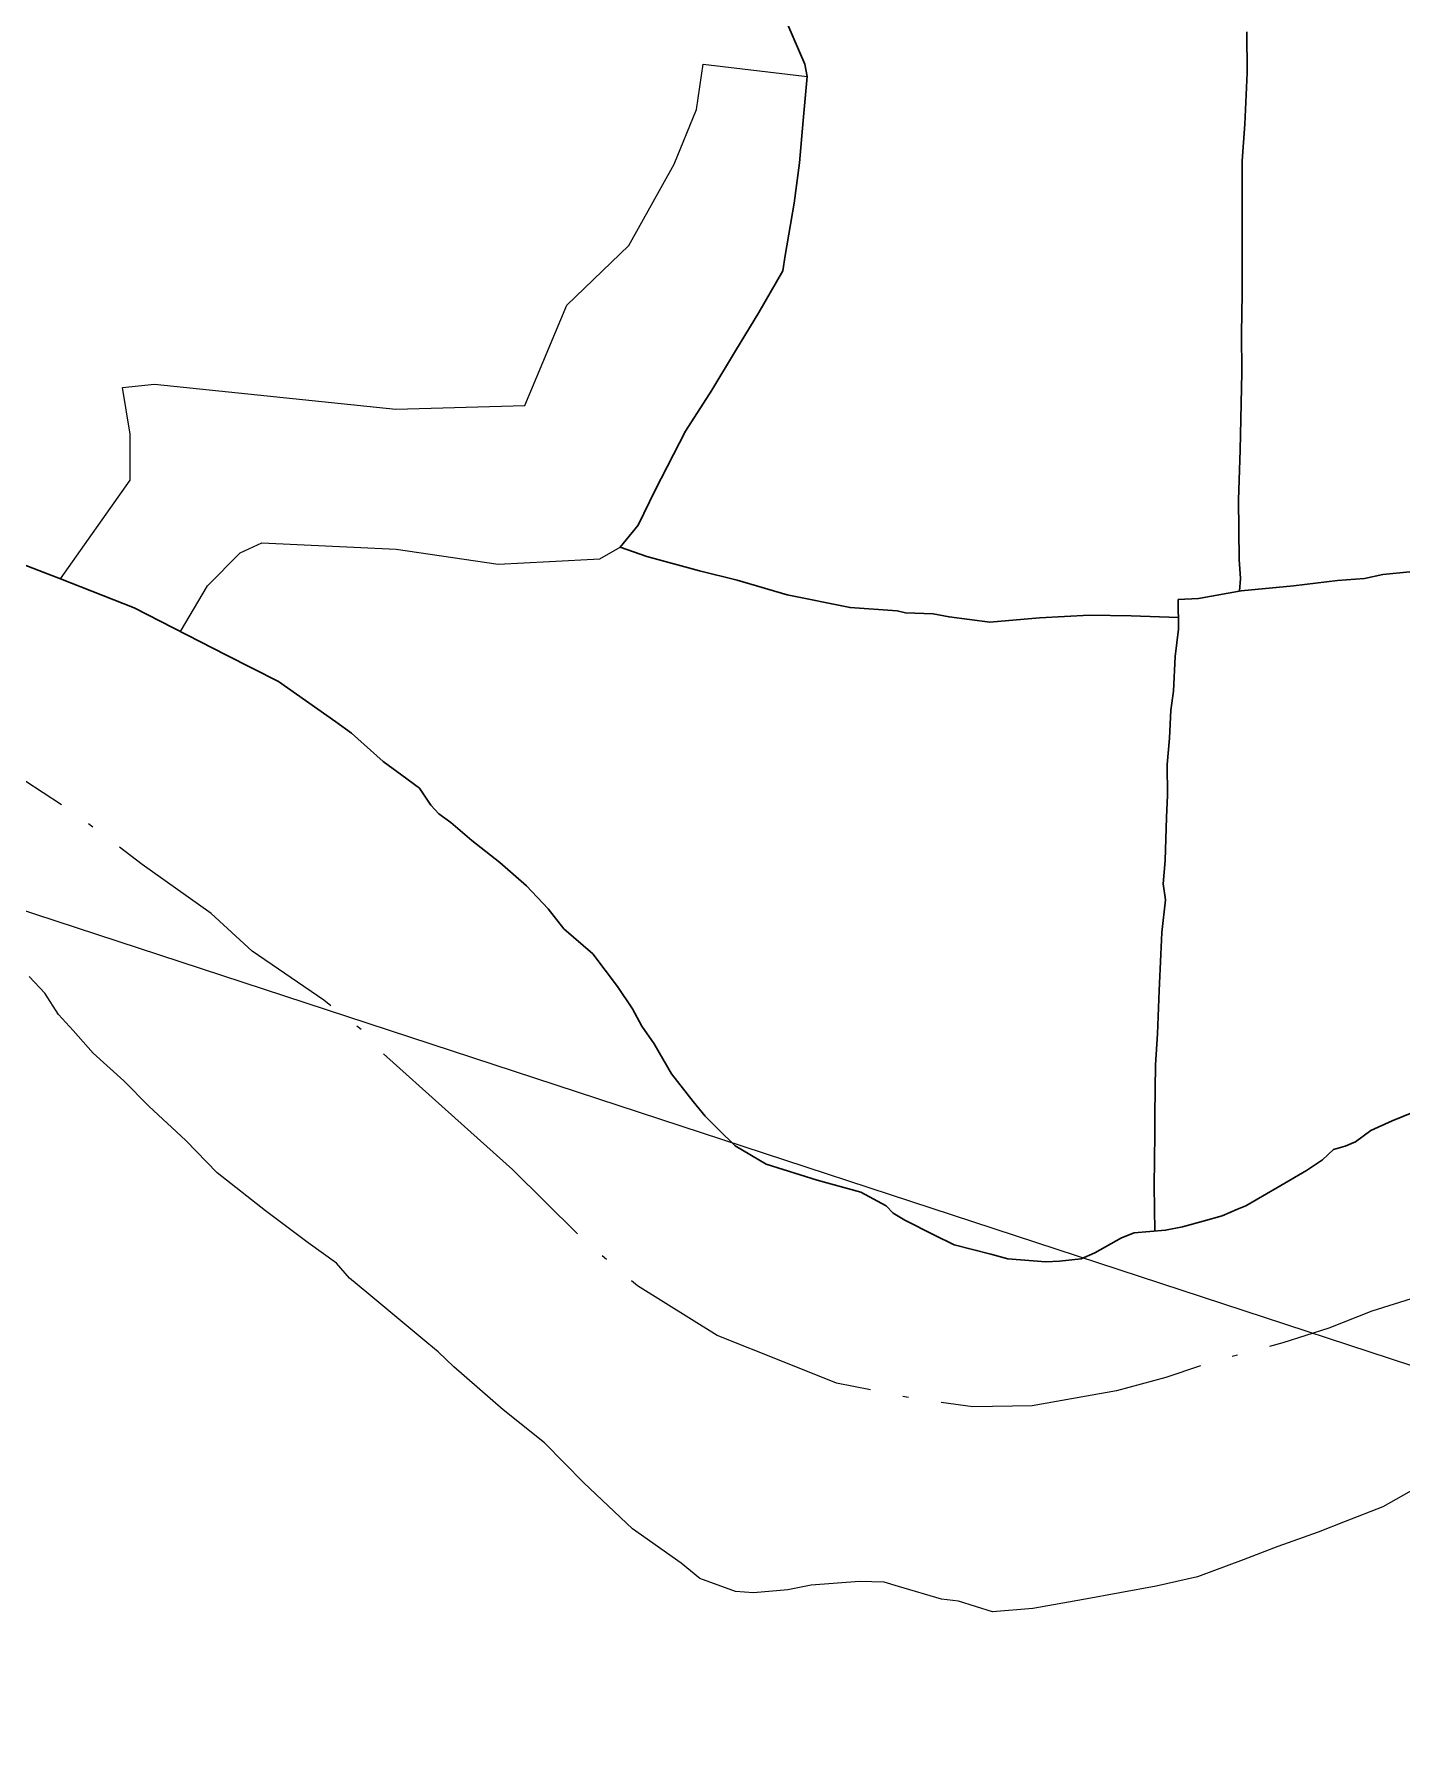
# Model space of a CAD drawing. Header units: millimetres. Extents: x -8 to 13596, y -8 to 3042.
# Drawn here: x 273.6 to 340.6, y 75.5 to 158.8 of the extents above; entities that cross this region are included whole.
import ezdxf

# ---------------------------------------------------------------- set-up
doc = ezdxf.new("R2010")
doc.units = ezdxf.units.MM
doc.header["$MEASUREMENT"] = 0
doc.linetypes.add('04b018', pattern=[5.49, 4.32, -0.54, 0.09, -0.54])
for name, color, linetype in [('Image', 7, 'Continuous'), ('Line_River', 5, 'Continuous'), ('Line_Traverse', 160, 'Continuous'), ('Poly_Village_Bndry', 250, 'Continuous')]:
    doc.layers.add(name, color=color, linetype=linetype)
doc.layers.add('Line_Miscellaneous', color=4, linetype='Continuous', lineweight=20)
doc.layers.add('Poly_Survey_Bndry', color=250, linetype='Continuous', lineweight=30)
picture_1 = doc.add_image_def('image1.jpg', size_in_pixel=(8950, 12638))

msp = doc.modelspace()

# ---------------------------------------------------------------- linework, layer by layer
at = {"layer": 'Line_Miscellaneous'}
for points in [[(274.888, 132.128), (278.295, 136.961), (278.295, 139.21), (277.92, 141.49), (279.483, 141.646), (291.297, 140.428), (297.611, 140.615), (299.674, 145.52), (302.716, 148.443), (304.935, 152.411), (306.029, 155.097), (306.341, 157.315), (311.439, 156.7)], [(280.764, 129.548), (282.082, 131.781), (283.686, 133.403), (284.742, 133.891), (291.312, 133.579), (296.306, 132.838), (298.829, 132.974), (301.292, 133.111), (302.29, 133.683)]]:
    msp.add_lwpolyline(points, dxfattribs=at)
at = {"layer": 'Line_River', "linetype": '04b018', "ltscale": 3, "flags": 128}
msp.add_lwpolyline([(474.004, 215.455), (467.218, 214.713), (463.89, 213.788), (462.283, 213.341), (459.035, 212.071), (455.621, 209.915), (453.116, 208.557), (449.75, 204.894), (447.053, 202.355), (445.459, 200.51), (443.083, 197.343), (440.622, 194.349), (437.642, 190.164), (434.726, 186.913), (433.313, 185.094), (430.756, 182.483), (428.435, 179.859), (426.868, 178.448), (424.33, 176.24), (423.34, 175.502), (421.462, 174.491), (419.074, 173.223), (415.994, 172.125), (415.32, 171.885), (412.087, 171.354), (410.179, 170.622), (407.004, 169.177), (404.992, 168.376), (401.799, 166.622), (397.887, 164.259), (395.068, 162.235), (392.903, 160.323), (391.416, 159.009), (389.727, 157.517), (387.692, 155.264), (386.703, 153.9), (384.926, 151.158), (384.019, 149.275), (382.873, 146.164), (381.636, 142.807), (380.568, 140.485), (380.024, 138.624), (379.006, 135.736), (378.014, 132.919), (376.901, 130.092), (376.076, 128.22), (375.555, 126.383), (374.409, 123.951), (373.147, 121.272), (371.544, 119.207), (369.864, 117.042), (368.035, 114.686), (366.48, 112.827), (364.409, 110.686), (361.772, 108.253), (359.59, 106.474), (356.18, 104.544), (353.992, 103.433), (351.775, 101.971), (349.225, 100.789), (345.597, 99.106), (344.273, 98.346), (342.362, 97.315), (339.09, 96.287), (336.982, 95.454), (334.729, 94.734), (331.248, 93.798), (329.003, 93.04), (326.577, 92.384), (322.456, 91.663), (319.556, 91.604), (316.978, 91.951), (312.88, 92.767), (310.308, 93.792), (307.033, 95.097), (303.132, 97.53), (300.481, 99.785), (297.006, 103.223), (293.719, 106.181), (290.272, 109.272), (289.84, 109.891), (287.782, 111.509), (284.272, 113.901), (282.269, 115.753), (278.88, 118.145), (275.532, 120.685), (272.238, 122.833), (269.965, 124.044), (267.672, 125.07), (264.206, 126.299), (258.608, 128.064), (253.934, 129.537), (251.425, 130.328), (248.841, 130.837), (245.86, 131.768), (245.104, 132.004), (242.254, 132.943), (239.116, 133.959), (237.366, 134.525), (233.534, 135.453), (230.687, 136.075), (228.144, 136.852), (224.37, 138.203), (221.872, 139.098), (217.839, 140.4), (213.067, 141.87), (209.747, 142.893), (206.623, 143.991), (204.582, 144.835), (200.878, 145.609), (196.491, 147.138), (192.516, 148.668), (189.815, 149.538), (187.138, 150.4), (184.065, 151.39), (182.316, 152.207), (179.422, 153.011), (177.512, 153.542), (175.515, 153.981)], dxfattribs=at)
at = {"layer": 'Line_Traverse'}
msp.add_lwpolyline([(55.142, 446.991), (100.195, 454.577), (104.473, 455.781), (224.767, 473.114), (461.17, 463.407), (418.896, 266.348), (473.538, 223.763), (408.246, 162.089), (348.154, 91.288), (230.725, 129.782), (178.952, 201.706), (100.394, 217.952), (74.076, 298.715), (55.017, 301.46)], dxfattribs=at)
at = {"layer": 'Poly_Survey_Bndry'}
for points in [[(310.498, 159.232), (311.32, 157.309), (311.439, 156.7), (311.251, 154.548), (311.07, 152.479), (310.799, 150.508), (310.361, 147.951), (310.256, 147.195), (309.071, 145.156), (307.929, 143.275), (306.772, 141.358), (305.483, 139.351), (303.998, 136.46), (303.169, 134.752), (302.29, 133.683), (303.598, 133.217), (306.168, 132.517), (308.012, 132.067), (310.466, 131.339), (313.538, 130.722), (315.851, 130.553), (316.254, 130.468), (317.605, 130.412), (318.389, 130.258), (320.387, 129.998), (322.82, 130.223), (325.254, 130.342), (327.301, 130.307), (329.611, 130.236)], [(332.959, 158.89), (332.98, 156.891), (332.867, 154.374), (332.732, 152.575), (332.732, 149.754), (332.732, 147.585), (332.74, 146.075), (332.704, 144.14), (332.711, 142.227), (332.641, 138.429), (332.549, 135.995), (332.584, 133.069), (332.648, 132.147), (332.599, 131.52)], [(271.065, 133.601), (274.043, 132.454), (274.888, 132.128), (278.498, 130.708), (283.009, 128.398), (285.563, 127.108), (288.368, 125.121), (289.139, 124.575), (290.689, 123.191), (291.59, 122.521), (292.457, 121.876), (293.021, 121.057), (293.408, 120.621), (293.995, 120.203), (295.029, 119.315), (296.4, 118.249), (297.706, 117.106), (298.752, 115.973), (299.529, 115.006), (300.94, 113.77), (302.158, 112.181), (302.893, 111.076), (303.346, 110.231), (303.956, 109.375), (304.799, 107.897), (305.865, 106.553), (306.445, 105.823), (307.106, 105.171), (307.909, 104.379), (309.424, 103.484), (311.921, 102.695), (314.061, 102.117), (315.307, 101.443), (315.657, 101.077), (316.222, 100.735), (317.636, 100.028), (318.638, 99.528), (320.429, 99.07), (321.266, 98.856), (323.123, 98.7), (323.788, 98.732), (324.854, 98.846), (325.523, 99.139), (326.823, 99.873), (327.445, 100.119), (328.989, 100.249), (329.813, 100.418), (330.83, 100.695), (331.761, 100.949), (332.501, 101.283), (332.912, 101.435), (334.432, 102.323), (335.878, 103.167), (336.662, 103.693), (337.201, 104.204), (337.78, 104.369), (338.276, 104.571), (339.028, 105.126), (340.075, 105.606), (341.641, 106.234)], [(328.455, 100.204), (328.422, 102.414), (328.454, 104.971), (328.465, 105.861), (328.481, 107.145), (328.496, 108.339), (328.59, 109.856), (328.678, 111.978), (328.751, 113.741), (328.796, 114.824), (328.981, 116.419), (328.866, 117.198), (328.957, 118.35), (329.037, 120.445), (329.079, 121.532), (329.069, 123.045), (329.185, 124.322), (329.245, 125.695), (329.376, 126.626), (329.448, 128.325), (329.616, 129.669), (329.604, 131.11), (330.596, 131.157), (332.681, 131.535), (335.243, 131.779), (337.399, 132.049), (338.719, 132.146), (339.623, 132.339), (340.943, 132.475)]]:
    msp.add_lwpolyline(points, dxfattribs=at)
at = {"layer": 'Poly_Village_Bndry'}
msp.add_lwpolyline([(342.284, 88.212), (339.626, 86.71), (337.784, 85.998), (336.451, 85.471), (334.488, 84.778), (332.785, 84.112), (330.541, 83.286), (328.527, 82.829), (324.961, 82.181), (322.481, 81.731), (320.504, 81.579), (318.841, 82.103), (318.021, 82.188), (315.906, 82.819), (315.201, 83.029), (314.004, 83.065), (311.634, 82.875), (310.493, 82.654), (308.819, 82.505), (307.924, 82.567), (306.178, 83.203), (305.277, 83.954), (302.884, 85.638), (300.514, 87.889), (298.587, 89.847), (296.557, 91.452), (294.14, 93.572), (293.379, 94.291), (292.827, 94.75), (291.451, 95.894), (289.886, 97.195), (289.028, 97.909), (288.39, 98.64), (287.005, 99.632), (284.927, 101.193), (282.557, 103.063), (281.029, 104.643), (279.212, 106.319), (277.984, 107.553), (276.484, 108.911), (275.511, 110.016), (274.785, 110.812), (274.113, 111.855), (273.348, 112.668)], dxfattribs=at)

# ---------------------------------------------------------------- pictures from other files: only their frames are drawn
at = {"layer": 'Image'}
image = msp.add_image(picture_1, insert=(0, 0), size_in_units=(568.326, 802.515), dxfattribs=at)
image.dxf.flags = 7

doc.saveas('drawing.dxf')
